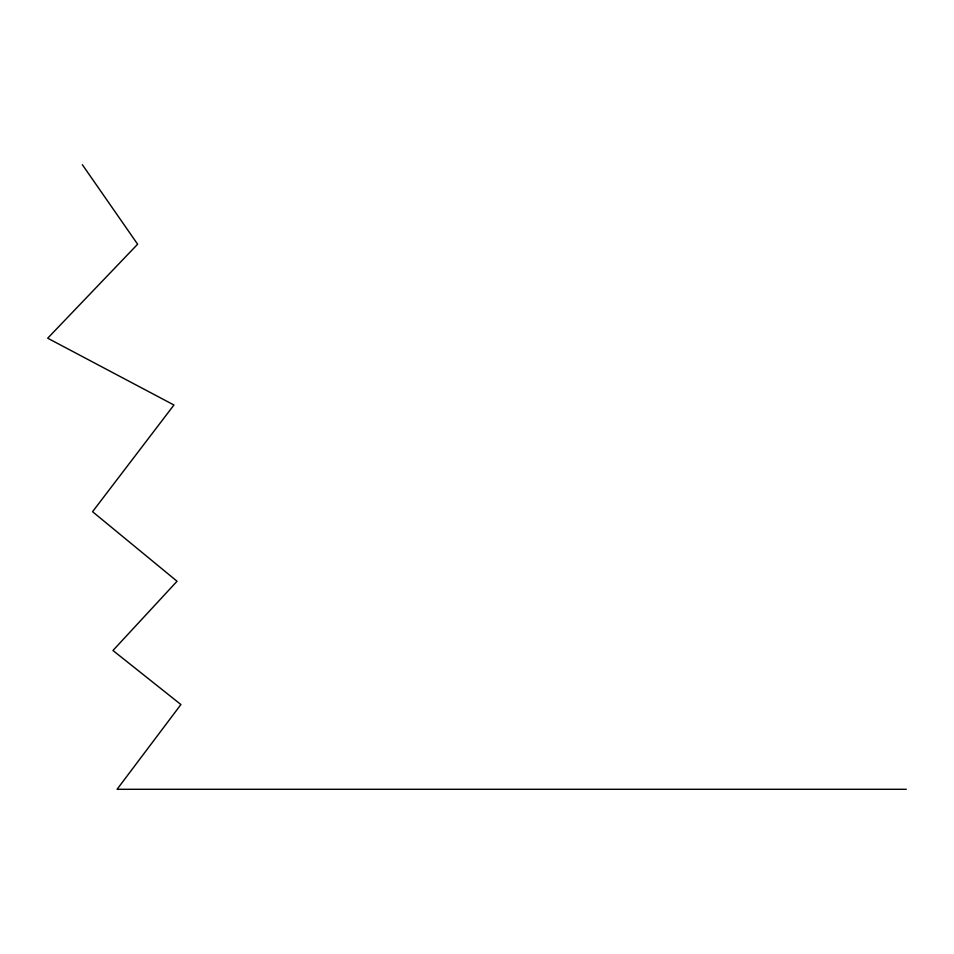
<?xml version="1.0" encoding="UTF-8"?>
<svg xmlns="http://www.w3.org/2000/svg" width="954" height="954" viewBox="0 0 954 954"><rect width="100%" height="100%" fill="white"/><g stroke="black" fill="none" stroke-linecap="round" stroke-linejoin="round"><path stroke-width="1.43" d="M906.3 789.292L117.08 789.292L180.914 704.541L112.954 650.497L177.05 581.248L92.55 511.702L173.95 405.009L47.7 338.205L137.626 244.224L82.354 164.708"/></g></svg>
